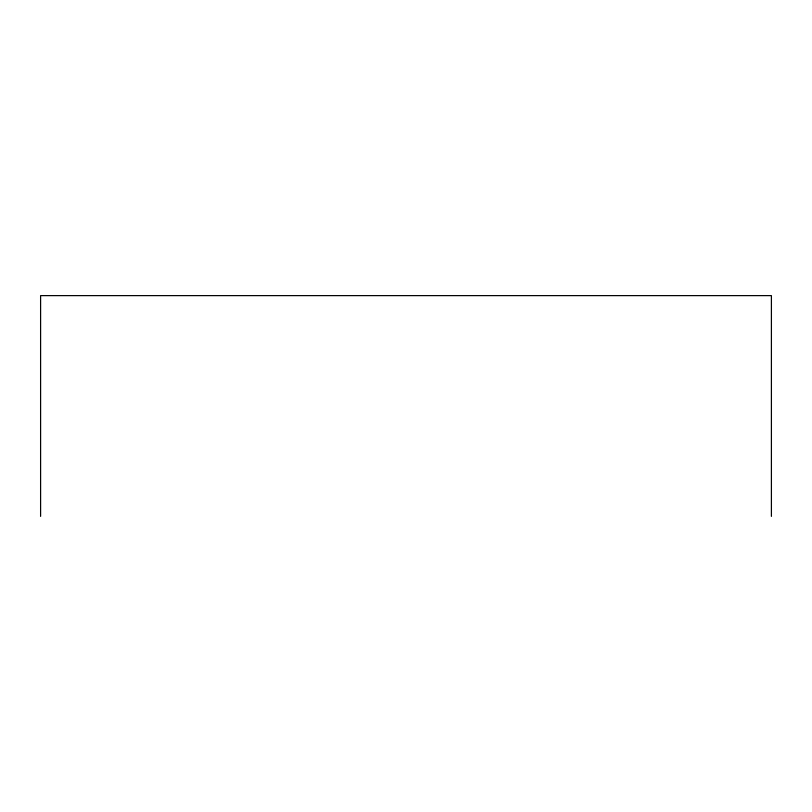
<?xml version="1.0" encoding="UTF-8"?>
<svg xmlns="http://www.w3.org/2000/svg" width="812" height="812" viewBox="0 0 812 812"><rect width="100%" height="100%" fill="white"/><g stroke="black" fill="none" stroke-linecap="round" stroke-linejoin="round"><path stroke-width="1.22" d="M771.4 516.381L771.4 295.619L40.6 295.619L40.6 516.381"/></g></svg>
